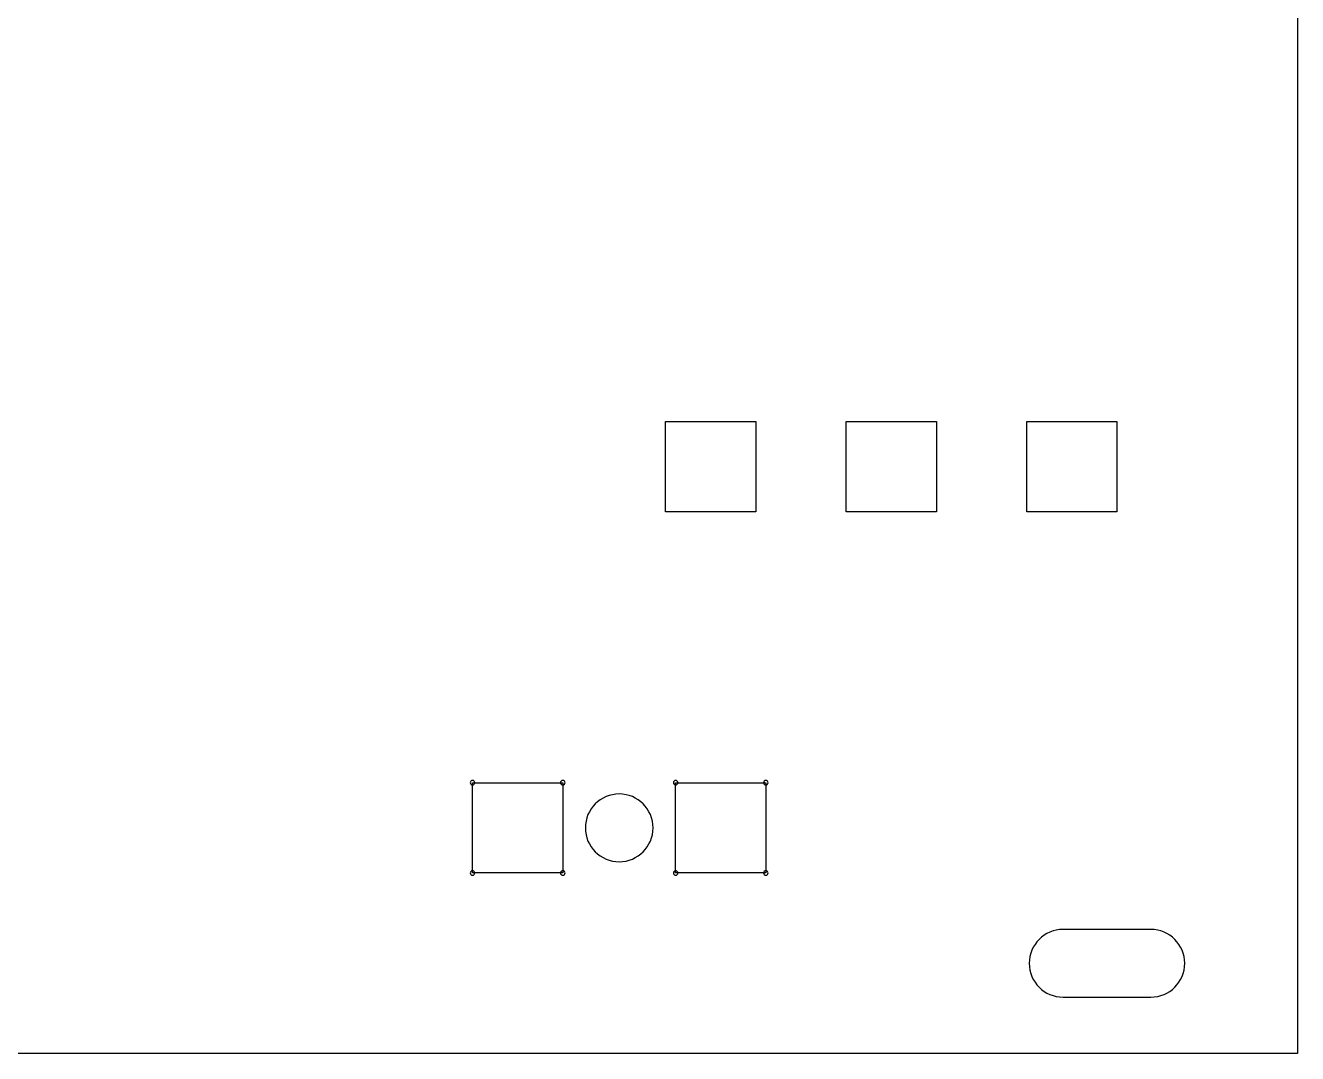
# Model space of a CAD drawing. Extents: x 43 to 403, y -142 to -7.
# Drawn here: x 208.8 to 265.1, y -142.3 to -96.8 of the extents above; entities that cross this region are included whole.
import ezdxf

# ---------------------------------------------------------------- set-up
doc = ezdxf.new("R2010")
doc.units = 0
doc.layers.add('CUT', color=7, linetype='CONTINUOUS')

# ---------------------------------------------------------------- blocks, each defined once
blk = doc.blocks.new('BLOCK_7')
at = {"layer": 'CUT', "color": 1}
for points in [[(237.12, -118.344), (237.12, -114.343), (241.121, -114.343), (241.121, -118.344), (237.12, -118.344)], [(249.122, -114.343), (249.122, -118.344), (245.121, -118.344), (245.121, -114.343), (249.122, -114.343)], [(257.123, -114.343), (257.123, -118.344), (253.122, -118.344), (253.122, -114.343), (257.123, -114.343)]]:
    blk.add_lwpolyline(points, dxfattribs=at)

msp = doc.modelspace()

# ---------------------------------------------------------------- linework, layer by layer
at = {"layer": 'CUT', "color": 1}
for points in [[(45.175, -7.743), (265.123, -7.743), (265.123, -142.343), (45.175, -142.343)], [(228.567, -134.343), (228.567, -130.343), (232.568, -130.343), (232.568, -134.343), (228.567, -134.343)], [(241.568, -130.343), (241.568, -134.343), (237.567, -134.343), (237.567, -130.343), (241.568, -130.343)]]:
    msp.add_lwpolyline(points, dxfattribs=at)
for points, knots in [([(228.667, -130.343), (228.667, -130.398), (228.622, -130.443), (228.567, -130.443), (228.512, -130.443), (228.467, -130.398), (228.467, -130.343), (228.467, -130.288), (228.512, -130.243), (228.567, -130.243), (228.622, -130.243), (228.667, -130.288), (228.667, -130.343)], [0, 0, 0, 0, 1, 1, 1, 2, 2, 2, 3, 3, 3, 4, 4, 4, 4]), ([(232.668, -130.343), (232.668, -130.398), (232.623, -130.443), (232.567, -130.443), (232.512, -130.443), (232.467, -130.398), (232.467, -130.343), (232.467, -130.288), (232.512, -130.243), (232.567, -130.243), (232.623, -130.243), (232.668, -130.288), (232.668, -130.343)], [0, 0, 0, 0, 1, 1, 1, 2, 2, 2, 3, 3, 3, 4, 4, 4, 4]), ([(237.667, -130.343), (237.667, -130.398), (237.623, -130.443), (237.567, -130.443), (237.512, -130.443), (237.467, -130.398), (237.467, -130.343), (237.467, -130.288), (237.512, -130.243), (237.567, -130.243), (237.623, -130.243), (237.667, -130.288), (237.667, -130.343)], [0, 0, 0, 0, 1, 1, 1, 2, 2, 2, 3, 3, 3, 4, 4, 4, 4]), ([(241.668, -130.343), (241.668, -130.398), (241.623, -130.443), (241.568, -130.443), (241.513, -130.443), (241.468, -130.398), (241.468, -130.343), (241.468, -130.288), (241.513, -130.243), (241.568, -130.243), (241.623, -130.243), (241.668, -130.288), (241.668, -130.343)], [0, 0, 0, 0, 1, 1, 1, 2, 2, 2, 3, 3, 3, 4, 4, 4, 4]), ([(236.568, -132.343), (236.568, -133.172), (235.896, -133.843), (235.068, -133.843), (234.239, -133.843), (233.568, -133.172), (233.568, -132.343), (233.568, -131.514), (234.239, -130.843), (235.068, -130.843), (235.896, -130.843), (236.568, -131.514), (236.568, -132.343)], [0, 0, 0, 0, 1, 1, 1, 2, 2, 2, 3, 3, 3, 4, 4, 4, 4]), ([(228.667, -134.343), (228.667, -134.398), (228.622, -134.443), (228.567, -134.443), (228.512, -134.443), (228.467, -134.398), (228.467, -134.343), (228.467, -134.288), (228.512, -134.243), (228.567, -134.243), (228.622, -134.243), (228.667, -134.288), (228.667, -134.343)], [0, 0, 0, 0, 1, 1, 1, 2, 2, 2, 3, 3, 3, 4, 4, 4, 4]), ([(232.668, -134.343), (232.668, -134.398), (232.623, -134.443), (232.567, -134.443), (232.512, -134.443), (232.467, -134.398), (232.467, -134.343), (232.467, -134.288), (232.512, -134.243), (232.567, -134.243), (232.623, -134.243), (232.668, -134.288), (232.668, -134.343)], [0, 0, 0, 0, 1, 1, 1, 2, 2, 2, 3, 3, 3, 4, 4, 4, 4]), ([(237.667, -134.343), (237.667, -134.398), (237.622, -134.443), (237.567, -134.443), (237.512, -134.443), (237.467, -134.398), (237.467, -134.343), (237.467, -134.288), (237.512, -134.243), (237.567, -134.243), (237.622, -134.243), (237.667, -134.288), (237.667, -134.343)], [0, 0, 0, 0, 1, 1, 1, 2, 2, 2, 3, 3, 3, 4, 4, 4, 4]), ([(241.668, -134.343), (241.668, -134.398), (241.623, -134.443), (241.568, -134.443), (241.513, -134.443), (241.468, -134.398), (241.468, -134.343), (241.468, -134.288), (241.513, -134.243), (241.568, -134.243), (241.623, -134.243), (241.668, -134.288), (241.668, -134.343)], [0, 0, 0, 0, 1, 1, 1, 2, 2, 2, 3, 3, 3, 4, 4, 4, 4]), ([(254.735, -139.843), (253.906, -139.843), (253.235, -139.172), (253.235, -138.343), (253.235, -137.515), (253.906, -136.843), (254.735, -136.843), (254.735, -136.843), (258.623, -136.843), (258.623, -136.843), (259.451, -136.843), (260.123, -137.515), (260.123, -138.343), (260.123, -139.172), (259.451, -139.843), (258.623, -139.843), (258.623, -139.843), (254.735, -139.843), (254.735, -139.843)], [0, 0, 0, 0, 1, 1, 1, 2, 2, 2, 3, 3, 3, 4, 4, 4, 5, 5, 5, 6, 6, 6, 6])]:
    msp.add_open_spline(points, degree=3, knots=knots, dxfattribs=at)

# ---------------------------------------------------------------- block references
at = {"layer": 'CUT'}
msp.add_blockref('BLOCK_7', (0, 0), dxfattribs=at)

doc.saveas('drawing.dxf')
